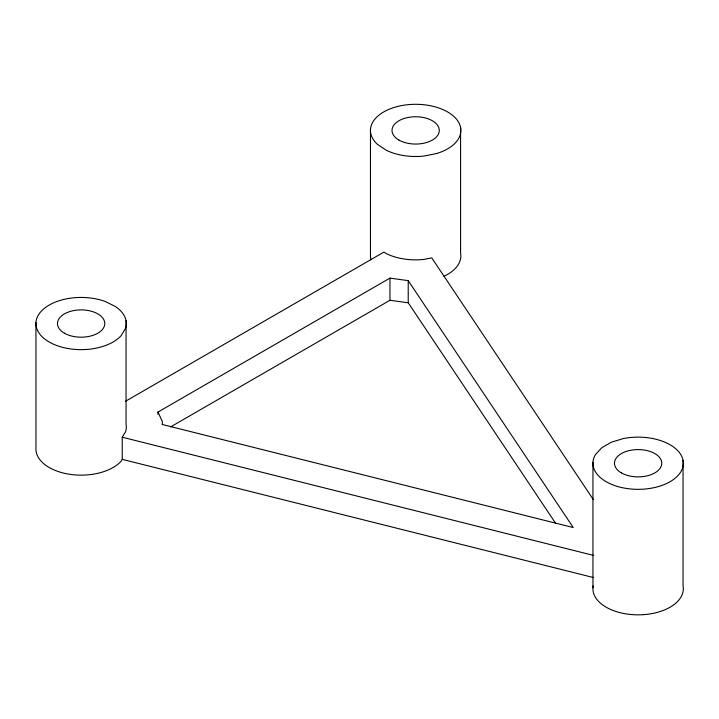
<?xml version="1.0" encoding="UTF-8"?>
<svg xmlns="http://www.w3.org/2000/svg" width="719" height="719" viewBox="0 0 719 719"><rect width="100%" height="100%" fill="white"/><g stroke="black" fill="none" stroke-linecap="round" stroke-linejoin="round"><path stroke-width="1.08" d="M35.95 322.57L35.95 448.072A45.207 26.1 0 0 0 69.428 474.252A45.207 26.1 0 0 0 121.098 461.239L122.239 459.351L122.239 437.206L125.546 431.751A45.207 26.1 0 0 0 126.05 423.976L126.05 320.62M125.457 401.301L383.955 252.063L386.166 253.546A45.207 26.1 0 0 0 424.057 259.406L431.751 257.851L593.238 499.435M157.964 412.068L389.959 278.118L408.221 280.644L573.268 527.557L162.206 424.471L162.395 421.613L157.964 412.068L157.964 414.279M170.583 426.924L389.959 300.272L408.221 302.789L555.832 523.621M122.239 437.206L593.741 555.463M122.239 459.351L593.741 577.609M683.05 460.313A45.207 26.1 0 0 1 633.062 489.172A45.207 26.1 0 0 1 595.458 454.615L601.749 447.739L611.285 442.239L623.193 438.599A45.207 26.1 0 0 1 683.05 460.313L683.05 585.814A45.207 26.1 0 0 1 638.139 614.844A45.207 26.1 0 0 1 593.202 585.832M592.95 462.263L592.95 587.765M460.573 127.488L460.573 252.989A45.207 26.1 0 0 1 443.965 276.258M408.221 280.644L408.221 302.789M389.959 278.118L389.959 300.272M370.474 129.429L370.474 254.93A45.207 26.1 0 0 0 370.95 259.802M125.546 328.394L121.098 335.737A45.207 26.1 0 0 1 59.012 346.306A45.207 26.1 0 0 1 42.259 310.213A45.207 26.1 0 0 1 105.181 301.441L115.391 306.519A45.207 26.1 0 0 1 125.546 328.394M436.775 153.48L424.057 156.05A45.207 26.1 0 0 1 386.166 150.19L377.376 144.294A45.207 26.1 0 0 1 392.565 107.967A45.207 26.1 0 0 1 455.082 117.637A45.207 26.1 0 0 1 436.775 153.48M398.928 140.061A23.646 13.652 0 0 0 438.491 133.941A23.646 13.652 0 0 0 409.533 117.224A23.646 13.652 0 0 0 398.928 140.061M64.404 333.194A23.646 13.652 0 0 0 103.967 327.073A23.646 13.652 0 0 0 75.01 310.356A23.646 13.652 0 0 0 64.404 333.194M621.405 472.886A23.646 13.652 0 0 0 660.968 466.775A23.646 13.652 0 0 0 632.01 450.049A23.646 13.652 0 0 0 621.405 472.886"/></g></svg>
